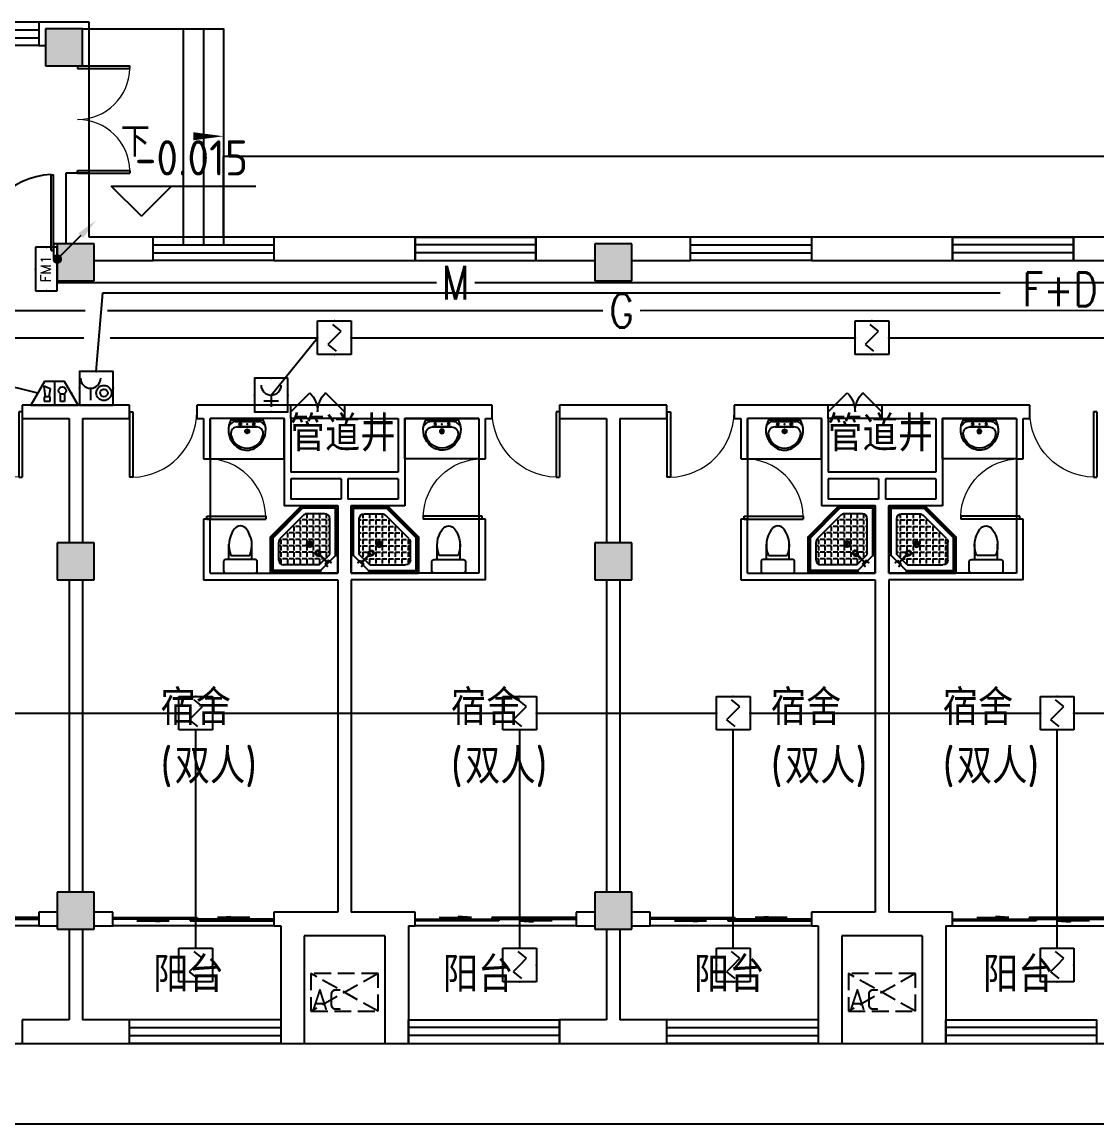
# Model space of a CAD drawing. Extents: x 1725663 to 4653551, y -550461 to 248782.
# Drawn here: x 2301643 to 2317643, y -108988 to -92588 of the extents above; entities that cross this region are included whole.
import ezdxf
from ezdxf.enums import TextEntityAlignment as Align

# ---------------------------------------------------------------- set-up
doc = ezdxf.new("R2010")
doc.units = 0
doc.header["$LTSCALE"] = 1000
doc.linetypes.add('DASH', pattern=[0.35, 0.25, -0.1])
for name, color, linetype in [('0-底图', 7, 'Continuous'), ('A-ANNO-IDEN', 3, 'Continuous'), ('A-ANNO-IDEN-LEVL', 3, 'Continuous'), ('A-ANNO-TXT', 7, 'Continuous'), ('CLAYER', 7, 'Continuous'), ('COLUMN', 255, 'Continuous'), ('DIM-消防', 3, 'Continuous'), ('DOOR_FIRE', 4, 'Continuous'), ('E2-楼梯、坡道', 52, 'Continuous'), ('EQUIP-消防', 3, 'Continuous'), ('GROUND', 2, 'Continuous'), ('LWIRE', 4, 'Continuous'), ('PUB_HATCH', 8, 'Continuous'), ('PUB_TEXT', 7, 'Continuous'), ('WALL', 2, 'Continuous'), ('WINDOW', 4, 'Continuous'), ('WIRE-消防', 1, 'Continuous'), ('WP_F', 1, 'Continuous'), ('洁具', 213, 'Continuous'), ('空调外机', 211, 'Continuous')]:
    doc.layers.add(name, color=color, linetype=linetype)
doc.styles.add('-黑体_T3', font='', dxfattribs={"width": 0.8})
doc.styles.add('_TEL_DIM', font='SIMPLEX', dxfattribs={"width": 0.8, "height": 3.5, "bigfont": 'HZTXT'})
doc.styles.add('HZ', font='rs.shx', dxfattribs={"width": 0.8, "bigfont": 'hztxt.shx'})
doc.styles.get("Standard").update_dxf_attribs({"font": 'geniso.shx', "bigfont": 'hztxt.shx'})
doc.styles.get('-黑体_T3').set_extended_font_data('SimHei')

# ---------------------------------------------------------------- blocks, each defined once
blk = doc.blocks.new('$equip$00002656')
for p, q in [((-0.5, 1), (-0.5, 0)), ((0.5, 1), (-0.5, 1)), ((0.5, 0), (0.5, 1)), ((-0.219, 0.331), (0.222, 0.331)), ((0, 0.5), (0, 0.15)), ((-0.5, 0), (0.5, 0))]:
    blk.add_line(p, q)
at = {"const_width": 0.04}
blk.add_lwpolyline([(-0.5, 1), (0.5, 1), (0.5, 0), (-0.5, 0), (-0.5, 1), (0.5, 1)], dxfattribs=at)
blk.add_arc((0, 0.8), 0.3, 180, 0)
for p in [(0, 1), (-0.5, 0.5), (0.5, 0.5), (0, 0)]:
    blk.add_point(p)
at = {"color": 7, "flags": 1}
for tag, height, p in [('B', 0.4, (0.762, 0.292)), ('A', 0.00002, (0, 0))]:
    blk.add_attdef(tag, text='', height=height, dxfattribs=at).set_placement(p, align=Align.MIDDLE_CENTER)
blk = doc.blocks.new('A$C29581A72')
at = {"layer": 'EQUIP-消防', "xscale": 500, "yscale": 500, "zscale": 500}
blk.add_blockref('$equip$00002656', (358, 98), dxfattribs=at)
at = {"style": 'HZ', "flags": 1}
for tag in ['WHAT', 'SPEC', 'UNIT']:
    blk.add_attdef(tag, (375, 0), '', height=0.001, dxfattribs=at)
blk = doc.blocks.new('$Equip$00002649')
for p, q in [((-0.5, 0.5), (-0.5, -0.5)), ((0.5, 0.5), (-0.5, 0.5)), ((-0.2, 0.2), (0.05, 0.4)), ((0.5, -0.5), (0.5, 0.5)), ((0, 0), (-0.2, 0.2)), ((0, 0), (0.2, -0.2)), ((0.2, -0.2), (-0.05, -0.4)), ((-0.5, -0.5), (0.5, -0.5))]:
    blk.add_line(p, q)
at = {"const_width": 0.02}
blk.add_lwpolyline([(-0.5, 0.5), (0.5, 0.5), (0.5, -0.5), (-0.5, -0.5), (-0.5, 0.5), (0.5, 0.5)], dxfattribs=at)
for p in [(0, 0.5), (-0.5, 0), (0.5, 0), (0, -0.5)]:
    blk.add_point(p)
at = {"color": 7, "flags": 1}
for tag, height, p in [('A', 0.00002, (0, 0)), ('B', 0.4, (0.762, -0.208))]:
    blk.add_attdef(tag, text='', height=height, dxfattribs=at).set_placement(p, align=Align.MIDDLE_CENTER)
blk = doc.blocks.new('$equip$00002655')
for p, q in [((-0.5, 1), (-0.5, 0)), ((0.5, 1), (-0.5, 1)), ((0.5, 0), (0.5, 1)), ((-0.169, 0.5), (-0.169, 0.15)), ((-0.5, 0), (0.5, 0))]:
    blk.add_line(p, q)
at = {"const_width": 0.04}
blk.add_lwpolyline([(-0.5, 1), (0.5, 1), (0.5, 0), (-0.5, 0), (-0.5, 1), (0.5, 1)], dxfattribs=at)
for radius in [0.226, 0.113]:
    blk.add_circle((0.227, 0.36), radius)
blk.add_arc((-0.169, 0.8), 0.3, 180, 0)
for p in [(0, 1), (-0.5, 0.5), (0.5, 0.5), (0, 0)]:
    blk.add_point(p)
at = {"color": 7, "flags": 1}
for tag, height, p in [('B', 0.4, (0.762, 0.292)), ('A', 0.00002, (0, 0))]:
    blk.add_attdef(tag, text='', height=height, dxfattribs=at).set_placement(p, align=Align.MIDDLE_CENTER)
blk = doc.blocks.new('$equip$00002679')
for p, q in [((-0.3, 0.699), (-0.703, 0)), ((0.3, 0.699), (-0.3, 0.699)), ((0.3, 0.699), (-0.3, 0.699)), ((0, 0.699), (0, 0)), ((0.703, 0), (0.3, 0.699)), ((-0.264, 0.249), (-0.304, 0.569)), ((-0.304, 0.569), (-0.128, 0.489)), ((-0.128, 0.489), (-0.168, 0.249)), ((0.174, 0.11), (0.174, 0.338)), ((0.294, 0.338), (0.294, 0.11)), ((-0.703, 0), (0.703, 0)), ((-0.304, 0.249), (-0.304, 0.113)), ((-0.128, 0.249), (-0.304, 0.249)), ((-0.304, 0.113), (-0.128, 0.113)), ((-0.128, 0.113), (-0.128, 0.249)), ((0.294, 0.11), (0.174, 0.11))]:
    blk.add_line(p, q)
at = {"const_width": 0.04}
for points in [[(-0.299, 0.699), (0.301, 0.699), (0.703, 0), (-0.702, 0), (-0.299, 0.699), (0.301, 0.699)], [(-0.3, 0.699), (0.3, 0.699), (0.703, 0), (-0.703, 0), (-0.3, 0.699), (0.3, 0.699)]]:
    blk.add_lwpolyline(points, dxfattribs=at)
blk.add_circle((0.234, 0.43), 0.111)
for p in [(0, 0.699), (-0.501, 0.349), (0.502, 0.349), (0, 0)]:
    blk.add_point(p)
at = {"color": 7, "flags": 1}
for tag, height, p in [('B', 0.4, (0.961, 0.299)), ('A', 0.00002, (0, 0))]:
    blk.add_attdef(tag, text='', height=height, dxfattribs=at).set_placement(p, align=Align.MIDDLE_CENTER)
blk = doc.blocks.new('1F平面-CAD导入_dwg_Drawing4_t3_dwg_$plan$00001613-474159-1F-927810-1F')
at = {"layer": '洁具'}
for p, q in [((-200, 170), (-430, 170)), ((-30, 250), (-170, 250)), ((-260, -140), (-260, 140)), ((-200, -170), (-200, -220)), ((-170, -250), (-30, -250))]:
    blk.add_line(p, q, dxfattribs=at)
for points in [[(-200, 220), (-200, 170), (-200, -170), (-430, -170)], [(0, -220), (0, 220)]]:
    blk.add_lwpolyline(points, dxfattribs=at)
for centre, radius, start, end in [((-413, -227), 398, 67.4505, 126.6381), ((-170, 220), 30, 90, 180), ((-30, 220), 30, 0, 90), ((-590, 0), 110, 123.4509, 236.5491), ((-413, 227), 398, 233.3619, 292.5495), ((-170, -220), 30, 180, 270), ((-30, -220), 30, 270, 0)]:
    blk.add_arc(centre, radius, start, end, dxfattribs=at)
blk = doc.blocks.new('$lvtry$00000169')
at = {"color": 0}
for p, q in [((259, -36), (259, 0)), ((259, -36), (36, -259)), ((276, -120), (120, -276)), ((144, -151), (291, -298)), ((151, -144), (298, -291)), ((259, -24), (976, -24)), ((259, -36), (964, -36)), ((270, -213), (270, -143)), ((276, -120), (808, -120)), ((366, -213), (366, -143)), ((462, -213), (462, -143)), ((558, -213), (558, -143)), ((655, -213), (655, -143)), ((751, -213), (751, -143)), ((847, -213), (847, -143)), ((964, -36), (976, -24)), ((964, -36), (964, -525)), ((976, -24), (976, -530)), ((36, -259), (0, -259)), ((24, -259), (24, -976)), ((36, -259), (36, -964)), ((120, -276), (120, -808)), ((120, -309), (147, -309)), ((173, -309), (173, -239)), ((173, -309), (243, -309)), ((183, -213), (205, -213)), ((220, -213), (243, -213)), ((270, -213), (340, -213)), ((270, -263), (270, -239)), ((334, -309), (340, -309)), ((366, -213), (436, -213)), ((366, -309), (366, -239)), ((366, -309), (436, -309)), ((462, -213), (532, -213)), ((462, -309), (462, -239)), ((462, -309), (532, -309)), ((558, -213), (628, -213)), ((558, -309), (558, -239)), ((558, -309), (628, -309)), ((655, -213), (725, -213)), ((655, -309), (655, -239)), ((655, -309), (725, -309)), ((751, -213), (821, -213)), ((751, -309), (751, -239)), ((751, -309), (821, -309)), ((847, -213), (880, -213)), ((847, -309), (847, -239)), ((847, -309), (880, -309)), ((880, -192), (880, -460)), ((120, -405), (147, -405)), ((173, -405), (173, -335)), ((173, -405), (243, -405)), ((173, -501), (173, -431)), ((270, -405), (270, -335)), ((270, -405), (340, -405)), ((270, -501), (270, -431)), ((366, -405), (366, -335)), ((366, -405), (379, -405)), ((366, -501), (366, -431)), ((462, -405), (462, -335)), ((462, -405), (532, -405)), ((462, -501), (462, -431)), ((558, -405), (558, -335)), ((558, -405), (628, -405)), ((558, -501), (558, -431)), ((655, -405), (655, -335)), ((655, -405), (725, -405)), ((655, -501), (655, -431)), ((751, -405), (751, -335)), ((751, -405), (821, -405)), ((751, -501), (751, -431)), ((847, -405), (847, -335)), ((847, -405), (880, -405)), ((847, -501), (847, -431)), ((120, -501), (147, -501)), ((120, -598), (147, -598)), ((173, -501), (243, -501)), ((173, -598), (173, -528)), ((173, -598), (243, -598)), ((173, -694), (173, -624)), ((270, -501), (340, -501)), ((270, -598), (270, -528)), ((270, -598), (340, -598)), ((270, -694), (270, -624)), ((366, -501), (436, -501)), ((366, -598), (366, -528)), ((366, -598), (436, -598)), ((366, -694), (366, -624)), ((462, -501), (532, -501)), ((462, -598), (462, -528)), ((462, -598), (532, -598)), ((462, -694), (462, -624)), ((859, -511), (511, -859)), ((964, -525), (525, -964)), ((976, -530), (530, -976)), ((558, -501), (628, -501)), ((558, -598), (558, -528)), ((558, -598), (628, -598)), ((558, -694), (558, -624)), ((655, -501), (725, -501)), ((655, -598), (655, -528)), ((655, -598), (725, -598)), ((655, -694), (655, -624)), ((751, -501), (821, -501)), ((751, -598), (751, -528)), ((751, -598), (773, -598)), ((847, -501), (867, -501)), ((964, -525), (976, -530)), ((120, -694), (147, -694)), ((120, -790), (147, -790)), ((173, -694), (243, -694)), ((173, -790), (173, -720)), ((173, -790), (243, -790)), ((173, -878), (173, -816)), ((270, -694), (340, -694)), ((270, -790), (270, -720)), ((270, -790), (340, -790)), ((270, -880), (270, -816)), ((366, -694), (436, -694)), ((366, -790), (366, -720)), ((366, -790), (436, -790)), ((366, -880), (366, -816)), ((462, -694), (532, -694)), ((462, -790), (462, -720)), ((462, -790), (532, -790)), ((462, -880), (462, -816)), ((558, -694), (628, -694)), ((558, -790), (558, -720)), ((558, -790), (580, -790)), ((655, -694), (676, -694)), ((36, -964), (24, -976)), ((24, -976), (530, -976)), ((36, -964), (525, -964)), ((192, -880), (460, -880)), ((525, -964), (530, -976))]:
    blk.add_line(p, q, dxfattribs=at)
blk.add_lwpolyline([(0, 0), (0, -1000), (540, -1000), (1000, -540), (1000, 0)], close=True)
for points in [[(0, 0), (0, -1000)], [(0, 0), (1000, 0)], [(1000, 0), (1000, -540)], [(136, -190), (148, -178), (132, -162), (121, -174)], [(190, -136), (178, -148), (162, -132), (174, -121)], [(1000, -540), (540, -1000)], [(0, -1000), (540, -1000)]]:
    blk.add_lwpolyline(points, close=True, dxfattribs=at)
for radius in [43.8, 31.1]:
    blk.add_circle((416, -428), radius, dxfattribs=at)
for centre, radius, start, end in [((808, -192), 72, 0, 90), ((296, -296), 40.6, 142.583, 128.4197), ((296, -296), 28.6, 145.828, 125.6599), ((808, -460), 72, 315, 0), ((192, -808), 72, 180, 270), ((460, -808), 72, 270, 315)]:
    blk.add_arc(centre, radius, start, end, dxfattribs=at)
for p in [(103, -156, 0), (156, -102, 0), (416, -428, 0)]:
    blk.add_point(p, dxfattribs=at)
blk = doc.blocks.new('$lvtry$00000178')
at = {"color": 0}
for p, q in [((-238, 0), (238, 0)), ((-214, -36), (-272, -91)), ((-180, -23), (180, -23)), ((-142, -105), (140, -105)), ((140, -105), (-142, -105)), ((216, -37), (268, -91))]:
    blk.add_line(p, q, dxfattribs=at)
blk.add_lwpolyline([(-104, -430, 0.224698), (110, -425, 0.348046), (269, -79), (239, 0), (-241, 0), (-271, -79, 0.356844)], format="xyb", close=True, dxfattribs=at)
for centre, radius in [((-100, -65), 16.3), ((1, -172), 31.6), ((100, -65), 16.3)]:
    blk.add_circle(centre, radius, dxfattribs=at)
at = {"color": 0, "lineweight": 13}
blk.add_circle((1, -172), 23, dxfattribs=at)
at = {"color": 0}
for centre, radius, start, end in [((-142, -205), 100, 90, 190.5602), ((-180, -73), 50, 90, 133.181), ((140, -205), 100, 349.4398, 90), ((180, -73), 50, 44.5607, 90), ((-1, -179), 243, 190.5602, 349.4398)]:
    blk.add_arc(centre, radius, start, end, dxfattribs=at)
for p in [(0, -65), (1, -172)]:
    blk.add_point(p, dxfattribs=at)
blk = doc.blocks.new('A$C70365C93')
at = {"layer": '洁具'}
blk.add_lwpolyline([(-1900, 2300), (-1900, 1700), (-800, 1700), (-800, 2300)], close=True, dxfattribs=at)
blk.add_blockref('$lvtry$00000178', (-1350, 2280), dxfattribs=at)
at = {"layer": '洁具', "rotation": 180}
blk.add_blockref('$lvtry$00000169', (0, 0), dxfattribs=at)
at = {"layer": '洁具', "extrusion": (0, 0, -1), "xscale": -1, "zscale": -1, "rotation": 90}
blk.add_blockref('1F平面-CAD导入_dwg_Drawing4_t3_dwg_$plan$00001613-474159-1F-927810-1F', (1450, 0), dxfattribs=at)
blk = doc.blocks.new('A$Cf5a72a1b')
at = {"layer": '空调外机', "linetype": 'DASH'}
for p, q in [((1000, 563), (0, 0)), ((1000, 0), (0, 563))]:
    blk.add_line(p, q, dxfattribs=at)
blk.add_lwpolyline([(1000, 563), (0, 563), (0, 0), (1000, 0)], close=True, dxfattribs=at)
at = {"layer": 'PUB_TEXT'}
blk.add_text('AC', height=315, dxfattribs=at).set_placement((5, 18))
blk = doc.blocks.new('$WINLIB2D$00000001')
at = {"color": 0}
for points in [[(-0.5, 0.5), (-0.5, -0.5)], [(-0.5, 0.5), (0.5, 0.5)], [(0.5, -0.5), (0.5, 0.5)], [(0.5, 0.1667), (-0.5, 0.1667)], [(0.5, -0.1667), (-0.5, -0.1667)], [(-0.5, -0.5), (0.5, -0.5)]]:
    blk.add_lwpolyline(points, dxfattribs=at)
blk = doc.blocks.new('$DorLib2D$00000116')
at = {"color": 0}
for p, q in [((-0.5, 0), (-0.146, 0.354)), ((0.5, 0), (0.146, 0.354))]:
    blk.add_line(p, q, dxfattribs=at)
for centre, start, end in [((-0.5, 0), 0, 45), ((0.5, 0), 135, 180)]:
    blk.add_arc(centre, 0.5, start, end, dxfattribs=at)
blk = doc.blocks.new('$DorLib2D$00000001')
for p, q in [((0.45, 0.975), (0.5, 0.975)), ((0.45, 0), (0.45, 0.975)), ((0.5, 0), (0.5, 0.975)), ((0.5, 0), (0.45, 0))]:
    blk.add_line(p, q)
at = {"lineweight": 13}
blk.add_arc((0.475, 0), 0.975, 91.4693, 180, dxfattribs=at)
blk = doc.blocks.new('$DorLib2D$00000002')
for p, q in [((-0.5, 0), (-0.5, 0.4875)), ((-0.475, 0.4875), (-0.5, 0.4875)), ((-0.475, 0), (-0.475, 0.4875)), ((0.475, 0), (0.475, 0.4875)), ((0.475, 0.4875), (0.5, 0.4875)), ((0.5, 0), (0.5, 0.4875)), ((-0.5, 0), (-0.475, 0)), ((0.5, 0), (0.475, 0))]:
    blk.add_line(p, q)
at = {"lineweight": 13}
for centre, start, end in [((-0.4875, 0), 0, 88.53072), ((0.4875, 0), 91.46928, 180)]:
    blk.add_arc(centre, 0.4875, start, end, dxfattribs=at)
blk = doc.blocks.new('$DorLib2D$00000131')
at = {"color": 0, "linetype": 'Continuous'}
for p, q in [((0.15, 0.125), (0.2319, 0.1973)), ((0.2319, 0.1973), (0.2319, 0.125)), ((-0.5, 0.125), (-0.5, 0)), ((0.0192, 0.125), (-0.5, 0.125)), ((0.0192, 0), (0.0192, 0.125)), ((0.35, 0.125), (0.15, 0.125)), ((-0.5, 0), (0.0192, 0)), ((-0.024, 0), (0.5, 0)), ((-0.024, -0.125), (-0.024, 0)), ((0.5, 0), (0.5, -0.125)), ((-0.35, -0.125), (-0.15, -0.125)), ((-0.2319, -0.1973), (-0.2319, -0.125)), ((-0.15, -0.125), (-0.2319, -0.1973)), ((0.5, -0.125), (-0.024, -0.125))]:
    blk.add_line(p, q, dxfattribs=at)
blk = doc.blocks.new('$DorLib2D$00000225')
at = {"color": 0}
for p, q in [((0.475, -0.001), (0.475, 0.752)), ((0.475, 0.752), (0.5, 0.752)), ((0.5, -0.001), (0.5, 0.752)), ((-0.5, 0), (-0.5, 0.252)), ((-0.475, 0.252), (-0.5, 0.252)), ((-0.475, 0), (-0.475, 0.252)), ((-0.475, 0), (-0.5, 0)), ((0.475, -0.001), (0.5, -0.001))]:
    blk.add_line(p, q, dxfattribs=at)
for centre, radius, start, end in [((0.505, -0.002), 0.755, 92.2493, 179.7238), ((-0.501, 0.003), 0.251, 359.7899, 84.0974)]:
    blk.add_arc(centre, radius, start, end, dxfattribs=at)
blk = doc.blocks.new('ghj')
at = {"layer": 'PUB_HATCH'}
for points in [[(1513407, -11554.7), (1512857, -11554.7), (1512857, -12104.7), (1513407, -12104.7)], [(1513582, -14754.7), (1513032, -14754.7), (1513032, -15304.7), (1513582, -15304.7)], [(1521582, -14754.7), (1521032, -14754.7), (1521032, -15304.7), (1521582, -15304.7)], [(1513582, -19204.7), (1513032, -19204.7), (1513032, -19754.7), (1513582, -19754.7)], [(1521582, -19204.7), (1521032, -19204.7), (1521032, -19754.7), (1521582, -19754.7)], [(1513582, -24404.7), (1513032, -24404.7), (1513032, -24954.7), (1513582, -24954.7)], [(1521582, -24404.7), (1521032, -24404.7), (1521032, -24954.7), (1521582, -24954.7)]]:
    blk.add_hatch(color=256, dxfattribs=at).paths.add_polyline_path(points)
at = {"layer": 'A-ANNO-IDEN'}
blk.add_lwpolyline([(1514530.7, -13154.7, 0, 0, 0), (1515507, -13154.7, 0, 120, 0), (1515057, -13154.7, 0, 0, 0)], format="xyseb", dxfattribs=at)
at = {"layer": 'A-ANNO-IDEN-LEVL'}
for p, q in [((1514283.7, -14346.1), (1513833.7, -13896.1)), ((1513833.7, -13896.1), (1515984.6, -13896.1)), ((1514283.7, -14346.1), (1514733.7, -13896.1))]:
    blk.add_line(p, q, dxfattribs=at)
at = {"layer": 'COLUMN'}
for p, q in [((1513407, -11554.7), (1512857, -11554.7)), ((1512857, -11554.7), (1512857, -12104.7)), ((1513407, -12104.7), (1513407, -11554.7)), ((1512857, -12104.7), (1513407, -12104.7)), ((1513582, -14754.7), (1513032, -14754.7)), ((1513032, -14754.7), (1513032, -15304.7)), ((1513582, -15304.7), (1513582, -14754.7)), ((1521582, -14754.7), (1521032, -14754.7)), ((1521032, -14754.7), (1521032, -15304.7)), ((1521582, -15304.7), (1521582, -14754.7)), ((1513032, -15304.7), (1513582, -15304.7)), ((1521032, -15304.7), (1521582, -15304.7)), ((1513582, -19204.7), (1513032, -19204.7)), ((1513032, -19204.7), (1513032, -19754.7)), ((1513582, -19754.7), (1513582, -19204.7)), ((1521582, -19204.7), (1521032, -19204.7)), ((1521032, -19204.7), (1521032, -19754.7)), ((1521582, -19754.7), (1521582, -19204.7)), ((1513032, -19754.7), (1513582, -19754.7)), ((1521032, -19754.7), (1521582, -19754.7)), ((1513582, -24404.7), (1513032, -24404.7)), ((1513032, -24404.7), (1513032, -24954.7)), ((1513582, -24954.7), (1513582, -24404.7)), ((1521582, -24404.7), (1521032, -24404.7)), ((1521032, -24404.7), (1521032, -24954.7)), ((1521582, -24954.7), (1521582, -24404.7)), ((1513032, -24954.7), (1513582, -24954.7)), ((1521032, -24954.7), (1521582, -24954.7))]:
    blk.add_line(p, q, dxfattribs=at)
at = {"layer": 'DOOR_FIRE'}
for p, q in [((1517307, -17154.7), (1516507, -17154.7)), ((1525307, -17154.7), (1524507, -17154.7)), ((1517307, -17354.7), (1516507, -17354.7)), ((1525307, -17354.7), (1524507, -17354.7))]:
    blk.add_line(p, q, dxfattribs=at)
at = {"layer": 'E2-楼梯、坡道'}
for points in [[(1513407, -11554.7), (1514907, -11554.7), (1514907, -14754.7)], [(1514907, -11554.7), (1515207, -11554.7), (1515207, -14754.7)], [(1515207, -11554.7), (1515507, -11554.7), (1515507, -14754.7)]]:
    blk.add_lwpolyline(points, dxfattribs=at)
at = {"layer": 'GROUND'}
for p, q in [((1515507, -14654.7), (1515507, -13454.7)), ((1589057, -13454.7), (1515507, -13454.7)), ((1497007, -26654.7), (1540407, -26654.7)), ((1495807, -27854.7), (1540407, -27854.7))]:
    blk.add_line(p, q, dxfattribs=at)
blk.add_lwpolyline([(1589057, -14654.7), (1515507, -14654.7)], dxfattribs=at)
at = {"layer": 'WALL'}
for p, q in [((1513507, -11454.7), (1512757, -11454.7)), ((1512757, -11454.7), (1512757, -11804.7)), ((1513507, -12104.7), (1513507, -11454.7)), ((1512757, -11804.7), (1512857, -11804.7)), ((1513407, -12104.7), (1513507, -12104.7)), ((1513507, -13704.7), (1513157, -13704.7)), ((1513157, -13704.7), (1513157, -14754.7)), ((1513507, -14654.7), (1513507, -13704.7)), ((1513032, -14754.7), (1512977, -14754.7)), ((1512977, -14754.7), (1512977, -14954.7)), ((1514457, -14654.7), (1513507, -14654.7)), ((1514457, -15004.7), (1514457, -14654.7)), ((1518357, -14654.7), (1516257, -14654.7)), ((1516257, -14654.7), (1516257, -15004.7)), ((1518357, -15004.7), (1518357, -14654.7)), ((1521307, -14654.7), (1520157, -14654.7)), ((1520157, -14654.7), (1520157, -15004.7)), ((1522457, -14654.7), (1521307, -14654.7)), ((1522457, -15004.7), (1522457, -14654.7)), ((1526357, -14654.7), (1524257, -14654.7)), ((1524257, -14654.7), (1524257, -15004.7)), ((1526357, -15004.7), (1526357, -14654.7)), ((1529307, -14654.7), (1528157, -14654.7)), ((1528157, -14654.7), (1528157, -15004.7)), ((1512977, -14954.7), (1513032, -14954.7)), ((1513582, -15004.7), (1514457, -15004.7)), ((1516257, -15004.7), (1518357, -15004.7)), ((1520157, -15004.7), (1521032, -15004.7)), ((1521582, -15004.7), (1522457, -15004.7)), ((1524257, -15004.7), (1526357, -15004.7)), ((1528157, -15004.7), (1529032, -15004.7)), ((1513307, -17154.7), (1512507, -17154.7)), ((1512507, -17154.7), (1512507, -17354.7)), ((1514107, -17154.7), (1513307, -17154.7)), ((1514107, -17354.7), (1514107, -17154.7)), ((1515207, -17154.7), (1515107, -17154.7)), ((1515107, -17154.7), (1515107, -17354.7)), ((1516407, -17154.7), (1515207, -17154.7)), ((1516507, -17154.7), (1516407, -17154.7)), ((1516507, -17354.7), (1516507, -17154.7)), ((1518207, -17154.7), (1517307, -17154.7)), ((1517307, -17154.7), (1517307, -17354.7)), ((1519407, -17154.7), (1518207, -17154.7)), ((1519507, -17154.7), (1519407, -17154.7)), ((1519507, -17354.7), (1519507, -17154.7)), ((1521307, -17154.7), (1520507, -17154.7)), ((1520507, -17154.7), (1520507, -17354.7)), ((1522107, -17154.7), (1521307, -17154.7)), ((1522107, -17354.7), (1522107, -17154.7)), ((1523207, -17154.7), (1523107, -17154.7)), ((1523107, -17154.7), (1523107, -17354.7)), ((1524407, -17154.7), (1523207, -17154.7)), ((1524507, -17154.7), (1524407, -17154.7)), ((1524507, -17354.7), (1524507, -17154.7)), ((1526207, -17154.7), (1525307, -17154.7)), ((1525307, -17154.7), (1525307, -17354.7)), ((1527407, -17154.7), (1526207, -17154.7)), ((1527507, -17154.7), (1527407, -17154.7)), ((1527507, -17354.7), (1527507, -17154.7)), ((1512507, -17354.7), (1513207, -17354.7)), ((1513207, -17354.7), (1513207, -19204.7)), ((1513407, -17354.7), (1513407, -19204.7)), ((1513407, -17354.7), (1514107, -17354.7)), ((1515107, -17354.7), (1515207, -17354.7)), ((1515207, -17354.7), (1515207, -17954.7)), ((1516407, -17354.7), (1515307, -17354.7)), ((1515307, -17954.7), (1515307, -17354.7)), ((1516407, -17354.7), (1516407, -18154.7)), ((1516507, -17354.7), (1516507, -18154.7)), ((1517307, -17354.7), (1518107, -17354.7)), ((1518107, -17354.7), (1518107, -18154.7)), ((1519307, -17354.7), (1518207, -17354.7)), ((1518207, -17354.7), (1518207, -18154.7)), ((1519307, -17354.7), (1519307, -17954.7)), ((1519407, -17954.7), (1519407, -17354.7)), ((1519407, -17354.7), (1519507, -17354.7)), ((1520507, -17354.7), (1521207, -17354.7)), ((1521207, -17354.7), (1521207, -19204.7)), ((1521407, -17354.7), (1521407, -19204.7)), ((1521407, -17354.7), (1522107, -17354.7)), ((1523107, -17354.7), (1523207, -17354.7)), ((1523207, -17354.7), (1523207, -17954.7)), ((1524407, -17354.7), (1523307, -17354.7)), ((1523307, -17954.7), (1523307, -17354.7)), ((1524407, -17354.7), (1524407, -18154.7)), ((1524507, -17354.7), (1524507, -18154.7)), ((1525307, -17354.7), (1526107, -17354.7)), ((1526107, -17354.7), (1526107, -18154.7)), ((1527307, -17354.7), (1526207, -17354.7)), ((1526207, -17354.7), (1526207, -18154.7)), ((1527307, -17354.7), (1527307, -17954.7)), ((1527407, -17954.7), (1527407, -17354.7)), ((1527407, -17354.7), (1527507, -17354.7)), ((1515207, -17954.7), (1515307, -17954.7)), ((1519307, -17954.7), (1519407, -17954.7)), ((1523207, -17954.7), (1523307, -17954.7)), ((1527307, -17954.7), (1527407, -17954.7)), ((1516407, -18154.7), (1516407, -18654.7)), ((1517307, -18154.7), (1516507, -18154.7)), ((1518107, -18154.7), (1517307, -18154.7)), ((1518207, -18154.7), (1518207, -18654.7)), ((1524407, -18154.7), (1524407, -18654.7)), ((1525307, -18154.7), (1524507, -18154.7)), ((1526107, -18154.7), (1525307, -18154.7)), ((1526207, -18154.7), (1526207, -18654.7)), ((1517257, -18254.7), (1516507, -18254.7)), ((1516507, -18254.7), (1516507, -18554.7)), ((1517257, -18254.7), (1517257, -18554.7)), ((1518107, -18254.7), (1517357, -18254.7)), ((1517357, -18254.7), (1517357, -18554.7)), ((1518107, -18254.7), (1518107, -18554.7)), ((1525257, -18254.7), (1524507, -18254.7)), ((1524507, -18254.7), (1524507, -18554.7)), ((1525257, -18254.7), (1525257, -18554.7)), ((1526107, -18254.7), (1525357, -18254.7)), ((1525357, -18254.7), (1525357, -18554.7)), ((1526107, -18254.7), (1526107, -18554.7)), ((1517207, -18654.7), (1516407, -18654.7)), ((1517257, -18554.7), (1516507, -18554.7)), ((1517207, -18654.7), (1517207, -19654.7)), ((1518107, -18554.7), (1517357, -18554.7)), ((1517407, -18654.7), (1517407, -19654.7)), ((1518207, -18654.7), (1517407, -18654.7)), ((1525207, -18654.7), (1524407, -18654.7)), ((1525257, -18554.7), (1524507, -18554.7)), ((1525207, -18654.7), (1525207, -19654.7)), ((1526107, -18554.7), (1525357, -18554.7)), ((1525407, -18654.7), (1525407, -19654.7)), ((1526207, -18654.7), (1525407, -18654.7)), ((1515307, -18854.7), (1515207, -18854.7)), ((1515207, -18854.7), (1515207, -19754.7)), ((1515307, -19654.7), (1515307, -18854.7)), ((1519407, -18854.7), (1519307, -18854.7)), ((1519307, -18854.7), (1519307, -19654.7)), ((1519407, -19754.7), (1519407, -18854.7)), ((1523307, -18854.7), (1523207, -18854.7)), ((1523207, -18854.7), (1523207, -19754.7)), ((1523307, -19654.7), (1523307, -18854.7)), ((1527407, -18854.7), (1527307, -18854.7)), ((1527307, -18854.7), (1527307, -19654.7)), ((1527407, -19754.7), (1527407, -18854.7)), ((1515307, -19654.7), (1517207, -19654.7)), ((1519307, -19654.7), (1517407, -19654.7)), ((1523307, -19654.7), (1525207, -19654.7)), ((1527307, -19654.7), (1525407, -19654.7)), ((1513207, -19754.7), (1513207, -24404.7)), ((1513407, -19754.7), (1513407, -24404.7)), ((1515207, -19754.7), (1517207, -19754.7)), ((1517207, -19754.7), (1517207, -24704.7)), ((1519407, -19754.7), (1517407, -19754.7)), ((1517407, -19754.7), (1517407, -24704.7)), ((1521207, -19754.7), (1521207, -24404.7)), ((1521407, -19754.7), (1521407, -24404.7)), ((1523207, -19754.7), (1525207, -19754.7)), ((1525207, -19754.7), (1525207, -24704.7)), ((1527407, -19754.7), (1525407, -19754.7)), ((1525407, -19754.7), (1525407, -24704.7)), ((1513032, -24704.7), (1512757, -24704.7)), ((1512757, -24704.7), (1512757, -24904.7)), ((1513857, -24704.7), (1513582, -24704.7)), ((1513857, -24904.7), (1513857, -24704.7)), ((1516607, -24704.7), (1516257, -24704.7)), ((1516257, -24704.7), (1516257, -24904.7)), ((1517207, -24704.7), (1516607, -24704.7)), ((1518007, -24704.7), (1517407, -24704.7)), ((1518357, -24704.7), (1518007, -24704.7)), ((1518357, -24904.7), (1518357, -24704.7)), ((1521032, -24704.7), (1520757, -24704.7)), ((1520757, -24704.7), (1520757, -24904.7)), ((1521857, -24704.7), (1521582, -24704.7)), ((1521857, -24904.7), (1521857, -24704.7)), ((1524607, -24704.7), (1524257, -24704.7)), ((1524257, -24704.7), (1524257, -24904.7)), ((1525207, -24704.7), (1524607, -24704.7)), ((1526007, -24704.7), (1525407, -24704.7)), ((1526357, -24704.7), (1526007, -24704.7)), ((1526357, -24904.7), (1526357, -24704.7)), ((1512757, -24904.7), (1513032, -24904.7)), ((1513582, -24904.7), (1513857, -24904.7)), ((1516257, -24904.7), (1516357, -24904.7)), ((1516357, -24904.7), (1516357, -26304.7)), ((1518257, -24904.7), (1518257, -26304.7)), ((1518257, -24904.7), (1518357, -24904.7)), ((1520757, -24904.7), (1521032, -24904.7)), ((1521582, -24904.7), (1521857, -24904.7)), ((1524257, -24904.7), (1524357, -24904.7)), ((1524357, -24904.7), (1524357, -26304.7)), ((1526257, -24904.7), (1526357, -24904.7)), ((1526257, -24904.7), (1526257, -26304.7)), ((1513207, -24954.7), (1513207, -26304.7)), ((1513407, -24954.7), (1513407, -26304.7)), ((1516707, -25054.7), (1516707, -26654.7)), ((1517307, -25054.7), (1516707, -25054.7)), ((1517907, -25054.7), (1517307, -25054.7)), ((1517907, -25054.7), (1517907, -26654.7)), ((1521207, -24954.7), (1521207, -26304.7)), ((1521407, -24954.7), (1521407, -26304.7)), ((1524707, -25054.7), (1524707, -26654.7)), ((1525307, -25054.7), (1524707, -25054.7)), ((1525907, -25054.7), (1525307, -25054.7)), ((1525907, -25054.7), (1525907, -26654.7)), ((1513207, -26304.7), (1512507, -26304.7)), ((1512507, -26304.7), (1512507, -26654.7)), ((1514107, -26304.7), (1513407, -26304.7)), ((1514107, -26654.7), (1514107, -26304.7)), ((1516357, -26304.7), (1516357, -26654.7)), ((1518257, -26654.7), (1518257, -26304.7)), ((1521207, -26304.7), (1520507, -26304.7)), ((1520507, -26304.7), (1520507, -26654.7)), ((1522107, -26304.7), (1521407, -26304.7)), ((1522107, -26654.7), (1522107, -26304.7)), ((1524357, -26304.7), (1524357, -26654.7)), ((1526257, -26654.7), (1526257, -26304.7)), ((1512507, -26654.7), (1513307, -26654.7)), ((1513307, -26654.7), (1514107, -26654.7)), ((1516357, -26654.7), (1516707, -26654.7)), ((1517907, -26654.7), (1518257, -26654.7)), ((1520507, -26654.7), (1521307, -26654.7)), ((1521307, -26654.7), (1522107, -26654.7)), ((1524357, -26654.7), (1524707, -26654.7)), ((1525907, -26654.7), (1526257, -26654.7))]:
    blk.add_line(p, q, dxfattribs=at)
at = {"layer": 'WINDOW'}
for p, q in [((1513507, -13704.7), (1513507, -12104.7)), ((1515307, -17954.7), (1515307, -18854.7)), ((1519307, -17954.7), (1519307, -18854.7)), ((1523307, -17954.7), (1523307, -18854.7)), ((1527307, -17954.7), (1527307, -18854.7)), ((1512757, -24904.7), (1510357, -24904.7)), ((1516257, -24904.7), (1513857, -24904.7)), ((1520757, -24904.7), (1518357, -24904.7)), ((1524257, -24904.7), (1521857, -24904.7)), ((1526357, -24904.7), (1528757, -24904.7))]:
    blk.add_line(p, q, dxfattribs=at)
for name, p in [('A$C70365C93', (1517207, -19654.7)), ('A$C70365C93', (1525207, -19654.7)), ('A$Cf5a72a1b', (1516807.5, -26178.2)), ('A$Cf5a72a1b', (1524807.5, -26178.2))]:
    blk.add_blockref(name, p)
at = {"xscale": -1}
for p in [(1517407, -19654.7), (1525407, -19654.7)]:
    blk.add_blockref('A$C70365C93', p, dxfattribs=at)
at = {"layer": 'DOOR_FIRE', "zscale": 200}
for name, p, xscale, yscale, rotation in [('$DorLib2D$00000225', (1512227, -14854.7), -1500, -1500, 180), ('$DorLib2D$00000116', (1516907, -17254.7), 800, -800, 179.9999999994664), ('$DorLib2D$00000116', (1524907, -17254.7), 800, -800, 179.9999999994664)]:
    blk.add_blockref(name, p, dxfattribs=dict(at, xscale=xscale, yscale=yscale, rotation=rotation))
at = {"layer": 'WINDOW'}
for name, p, xscale, yscale, zscale, rotation in [('$WINLIB2D$00000001', (1512057, -11629.7), 1400, -350, 1400, 180), ('$DorLib2D$00000002', (1513332, -12904.7), -1600, -1600, -1600, 90), ('$DorLib2D$00000001', (1528007, -17254.7), -1000, 1000, -1000, 180), ('$DorLib2D$00000001', (1515257, -18404.7), 900, 900, 900, 269.9999999994664), ('$DorLib2D$00000001', (1519357, -18404.7), 900, -900, 900, 269.9999999994664), ('$DorLib2D$00000001', (1523257, -18404.7), 900, 900, 900, 269.9999999994664), ('$DorLib2D$00000001', (1527357, -18404.7), 900, -900, 900, 269.9999999994664), ('$DorLib2D$00000131', (1511557, -24804.7), -2400, 200, -2400, 180), ('$DorLib2D$00000131', (1515057, -24804.7), 2400, 200, 2400, 180), ('$DorLib2D$00000131', (1519557, -24804.7), -2400, 200, -2400, 180), ('$DorLib2D$00000131', (1523057, -24804.7), 2400, 200, 2400, 180), ('$WINLIB2D$00000001', (1515232, -26479.7), 2249.999999993481, -350, 2249.999999993481, 179.999999999998), ('$WINLIB2D$00000001', (1519382, -26479.7), -2249.999999993481, -350, -2249.999999993481, 180), ('$WINLIB2D$00000001', (1523232, -26479.7), 2249.999999993481, -350, 2249.999999993481, 179.999999999998)]:
    blk.add_blockref(name, p, dxfattribs=dict(at, xscale=xscale, yscale=yscale, zscale=zscale, rotation=rotation))
for name, p, xscale, yscale, zscale in [('$WINLIB2D$00000001', (1515357, -14829.7), -1800, 350, -1800), ('$WINLIB2D$00000001', (1519257, -14829.7), 1800, 350, 1800), ('$WINLIB2D$00000001', (1523357, -14829.7), -1800, 350, -1800), ('$WINLIB2D$00000001', (1527257, -14829.7), 1800, 350, 1800), ('$DorLib2D$00000001', (1512007, -17254.7), 1000, -1000, 1000), ('$DorLib2D$00000001', (1514607, -17254.7), -1000, -1000, -1000), ('$DorLib2D$00000001', (1520007, -17254.7), 1000, -1000, 1000), ('$DorLib2D$00000001', (1522607, -17254.7), -1000, -1000, -1000), ('$DorLib2D$00000131', (1527557, -24804.7), 2400, -200, 2400), ('$WINLIB2D$00000001', (1527382, -26479.7), 2249.999999993481, 350, 2249.999999993481)]:
    blk.add_blockref(name, p, dxfattribs=dict(at, xscale=xscale, yscale=yscale, zscale=zscale))
at = {"layer": 'A-ANNO-TXT', "color": 7, "style": '-黑体_T3', "width": 0.8}
blk.add_text('下', height=394.3, dxfattribs=at).set_placement((1513978, -13417.2))
at = {"layer": 'A-ANNO-TXT', "color": 7}
blk.add_text('-0.015', height=525, dxfattribs=at).set_placement((1514185.3, -13738.6))
at = {"layer": 'CLAYER'}
for p in [(1516492.3, -17841.7), (1524492.3, -17841.7)]:
    blk.add_text('管道井', height=525, dxfattribs=at).set_placement(p)
at = {"layer": 'PUB_TEXT'}
for s, p in [('宿舍', (1514568.4, -21918.5)), ('宿舍', (1518890.6, -21918.5)), ('宿舍', (1523652.3, -21918.5)), ('宿舍', (1526211.1, -21918.5)), ('(', (1514568.4, -22790.6)), ('双人', (1514778.4, -22790.6)), (')', (1515828.4, -22790.6)), ('(', (1518890.6, -22790.6)), ('双人', (1519100.6, -22790.6)), (')', (1520150.6, -22790.6)), ('(', (1523652.3, -22790.6)), ('双人', (1523862.3, -22790.6)), (')', (1524912.3, -22790.6)), ('(', (1526211.1, -22790.6)), ('双人', (1526421.1, -22790.6)), (')', (1527471.1, -22790.6)), ('阳台', (1514460.7, -25892.8)), ('阳台', (1518771.3, -25892.8)), ('阳台', (1522510.3, -25892.8)), ('阳台', (1526811, -25892.8))]:
    blk.add_text(s, height=525, dxfattribs=at).set_placement(p)
blk = doc.blocks.new('$equip$00001926')
for p, q in [((0.65, 0.65), (-0.65, 0.65)), ((-0.65, 0.65), (-0.65, 0)), ((0.65, 0), (0.65, 0.65)), ((-0.65, 0), (0.65, 0))]:
    blk.add_line(p, q)
for p in [(0, 0.65), (-0.65, 0.325), (0, 0), (0.65, 0.325)]:
    blk.add_point(p)
at = {"color": 7, "style": '_TEL_DIM'}
blk.add_attdef('$TEXT$', text='', height=0.3, dxfattribs=at).set_placement((0.006, 0.343), align=Align.MIDDLE_CENTER)
at = {"color": 7, "style": '_TEL_DIM', "flags": 1}
blk.add_attdef('A', text='', height=0.00002, dxfattribs=at).set_placement((0, 0), align=Align.MIDDLE_CENTER)
blk = doc.blocks.new('fdsfdg')
for p in [(22068, 21107), (22068, 21107), (22068, 21107), (21743, 20944), (21743, 20944), (21743, 20944), (22393, 20944), (22393, 20944), (22393, 20944), (22068, 20782), (22068, 20782), (22068, 20782)]:
    blk.add_point(p)
at = {"xscale": 500, "yscale": 500, "zscale": 500}
blk.add_blockref('$equip$00001926', (22068, 20782), dxfattribs=at).add_auto_attribs({'$TEXT$': 'FM1'})
at = {"color": 7, "style": '_TEL_DIM', "flags": 1}
for tag in ['REMARK', 'A', 'REMARK', 'A', 'A', 'REMARK']:
    blk.add_attdef(tag, text='', height=0.01, dxfattribs=at).set_placement((22068, 20782), align=Align.MIDDLE_CENTER)
blk = doc.blocks.new('$equip_U$00000187(WIN7-PC-dian)')
for p in [(0, 0.65), (-0.65, 0.325), (0, 0), (0.65, 0.325)]:
    blk.add_point(p)
at = {"xscale": 0.002, "yscale": 0.002, "zscale": 0.002}
blk.add_blockref('fdsfdg', (-44.135, -41.563), dxfattribs=at)
at = {"color": 7, "style": '_TEL_DIM', "flags": 1}
for tag in ['A', 'REMARK']:
    blk.add_attdef(tag, text='', height=0.00002, dxfattribs=at).set_placement((0, 0), align=Align.MIDDLE_CENTER)
blk = doc.blocks.new('$TelecSys$00000079')
for p, q in [((0.7, 0.7), (0, 0)), ((0.104, 0.104), (0.104, 0.104)), ((-0.104, -0.104), (-0.104, -0.104))]:
    blk.add_line(p, q)
at = {"const_width": 0.142}
blk.add_lwpolyline([(-0.071, 0, 1), (0.071, 0, 1)], format="xyb", close=True, dxfattribs=at)
blk.add_solid([(0.63, 0.77), (0.77, 0.63), (1.15, 1.15)])
at = {"width": 0.8, "flags": 9}
blk.add_attdef('A', (0, 0), '', height=0.00002, dxfattribs=at)

msp = doc.modelspace()

# ---------------------------------------------------------------- linework, layer by layer
at = {"layer": 'WIRE-消防'}
for p, q in [((2302168, -96465), (2307811, -96465)), ((2308382, -96465), (2319851, -96465)), ((2302748, -97788), (2302845, -96616, 1666)), ((2302845, -96616, 1666), (2316201, -96617, 917)), ((2302581, -96887), (2297839, -96888)), ((2310290, -96884), (2302914, -96887)), ((2320028, -96882), (2310842, -96884)), ((2298543, -97287, 4200), (2302563, -97287, 4200)), ((2301876, -98113), (2298543, -97287, 4200)), ((2302954, -97287, 4200), (2306043, -97287, 4200)), ((2305350, -98140), (2306043, -97287, 4200)), ((2306543, -97287, 4200), (2314043, -97287, 4200)), ((2314543, -97287, 4200), (2322043, -97287, 4200)), ((2301301, -102874, 4200), (2303979, -102874, 4200)), ((2304479, -102874, 4200), (2308801, -102874, 4200)), ((2309301, -102874, 4200), (2311979, -102874, 4200)), ((2312479, -102874, 4200), (2316801, -102874, 4200)), ((2317301, -102874, 4200), (2319979, -102874, 4200)), ((2304229, -106372, 4200), (2304229, -103124, 4200)), ((2309051, -106372, 4200), (2309051, -103124, 4200)), ((2312229, -106372, 4200), (2312229, -103124, 4200)), ((2317051, -106372, 4200), (2317051, -103124, 4200))]:
    msp.add_line(p, q, dxfattribs=at)

# ---------------------------------------------------------------- block references
at = {"layer": '0-底图'}
msp.add_blockref('ghj', (789136, -81133), dxfattribs=at)
at = {"layer": 'EQUIP-消防', "yscale": 500, "zscale": 500}
for name, p, xscale, rotation in [('$equip_U$00000187(WIN7-PC-dian)', (2302168, -96264), 500, 90), ('$Equip$00002649', (2306293, -97287, 4200), -500, 180), ('$Equip$00002649', (2314293, -97287, 4200), -500, 180), ('$Equip$00002649', (2304229, -102874, 4200), -500, 180), ('$Equip$00002649', (2309051, -102874, 4200), -500, 180), ('$Equip$00002649', (2312229, -102874, 4200), -500, 180), ('$Equip$00002649', (2317051, -102874, 4200), -500, 180), ('$Equip$00002649', (2304229, -106622, 4200), -500, 180), ('$Equip$00002649', (2309051, -106622, 4200), -500, 180), ('$Equip$00002649', (2312229, -106622, 4200), -500, 180), ('$Equip$00002649', (2317051, -106622, 4200), -500, 180)]:
    msp.add_blockref(name, p, dxfattribs=dict(at, xscale=xscale, rotation=rotation))
at = {"layer": 'EQUIP-消防', "xscale": 500, "yscale": 500, "zscale": 500}
for name, p in [('$equip$00002655', (2302748, -98288)), ('$equip$00002679', (2302126, -98288))]:
    msp.add_blockref(name, p, dxfattribs=at)
at = {"layer": 'LWIRE', "xscale": 500, "yscale": 500, "zscale": 500}
msp.add_blockref('$TelecSys$00000079', (2302168, -96115), dxfattribs=at)
at = {"layer": 'WP_F'}
msp.add_blockref('A$C29581A72', (2304993, -98488), dxfattribs=at)

# ---------------------------------------------------------------- texts
at = {"layer": 'DIM-消防', "style": '_TEL_DIM', "width": 0.8}
for s, p in [('M', (2308097, -96465)), ('F+D', (2317095, -96567, 2003))]:
    msp.add_text(s, height=500, dxfattribs=at).set_placement(p, align=Align.MIDDLE_CENTER)
msp.add_text('G', height=500, rotation=0.0171, dxfattribs=at).set_placement((2310566, -96884), align=Align.MIDDLE_CENTER)

doc.saveas('drawing.dxf')
